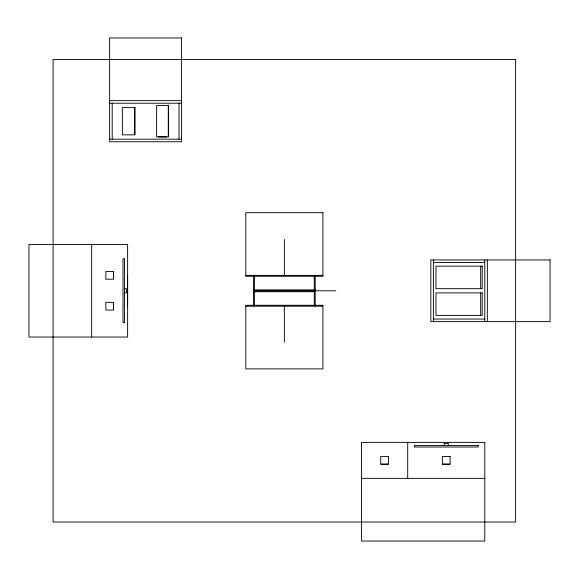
<?xml version="1.0" encoding="UTF-8"?>
<svg xmlns="http://www.w3.org/2000/svg" width="579" height="579" viewBox="0 0 579 579"><rect width="100%" height="100%" fill="white"/><g stroke="black" fill="none" stroke-linecap="round" stroke-linejoin="round"><path stroke-width="0.87" d="M109.634 100.637L181.582 100.637M109.634 103.207L181.582 103.207M109.634 139.184L181.582 139.184M433.396 262.519L484.782 262.519M113.433 272.282L113.484 278.448M127.619 275.365L127.619 306.204M245.814 275.365L322.901 275.365M124.536 288.726L126.591 288.726L126.591 292.844L124.536 292.844M253.53 289.862L315.193 289.862M253.53 290.788L335.755 290.788M253.53 291.707L315.193 291.707M113.433 303.121L113.484 309.287M245.814 306.204L322.901 306.204M433.396 319.051L484.782 319.051M381.025 464.228L388.118 464.228M442.696 464.228L449.789 464.228M361.448 478.363L484.782 478.363M487.352 259.949L487.352 321.62M484.782 259.949L484.782 321.62M480.671 266.166L480.671 288.675M480.671 292.894L480.671 315.403M448.298 445.468L448.298 443.413L444.187 443.413L444.187 445.468M433.396 259.949L433.396 321.62M407.696 442.385L407.696 478.363M315.193 275.365L315.193 306.204M314.267 276.292L314.267 289.862M314.267 291.707L314.267 305.278M284.361 239.395L284.361 275.459M284.361 306.11L284.361 342.175M254.449 276.292L254.449 289.862M254.449 291.707L254.449 305.278M253.53 275.365L253.53 306.204M179.012 103.207L179.012 139.184M168.279 106.138L168.279 136.253M166.73 136.883L158.4 136.883M134.69 108.099L134.69 134.292M112.203 103.207L112.203 139.184M91.648 244.533L91.648 337.036M181.582 37.946L109.634 37.946L109.634 141.754L181.582 141.754L181.582 37.946M515.621 59.528L53.102 59.528L53.102 522.041L515.621 522.041L515.621 59.528M168.518 105.559L156.612 105.559L156.612 136.883L168.518 136.883L168.518 105.559M134.943 107.6L122.35 107.6L122.35 134.842L134.943 134.842L134.943 107.6M322.901 212.674L245.814 212.674L245.814 276.292L322.901 276.292L322.901 212.674M127.619 244.533L28.95 244.533L28.95 337.036L127.619 337.036L127.619 244.533M124.536 258.878L122.994 258.878L122.994 322.691L124.536 322.691L124.536 258.878M550.05 259.949L430.827 259.949L430.827 321.62L550.05 321.62L550.05 259.949M482.213 266.166L435.965 266.166L435.965 288.675L482.213 288.675L482.213 266.166M113.484 271.515L105.841 271.515L105.841 279.223L113.484 279.223L113.484 271.515M482.213 292.894L435.965 292.894L435.965 315.403L482.213 315.403L482.213 292.894M113.484 302.347L105.841 302.347L105.841 310.054L113.484 310.054L113.484 302.347M322.901 305.278L245.814 305.278L245.814 368.895L322.901 368.895L322.901 305.278M484.782 442.385L361.448 442.385L361.448 541.054L484.782 541.054L484.782 442.385M478.145 445.468L414.34 445.468L414.34 447.01L478.145 447.01L478.145 445.468M388.429 456.52L380.721 456.52L380.721 464.163L388.429 464.163L388.429 456.52M450.093 456.52L442.385 456.52L442.385 464.163L450.093 464.163L450.093 456.52"/></g></svg>
